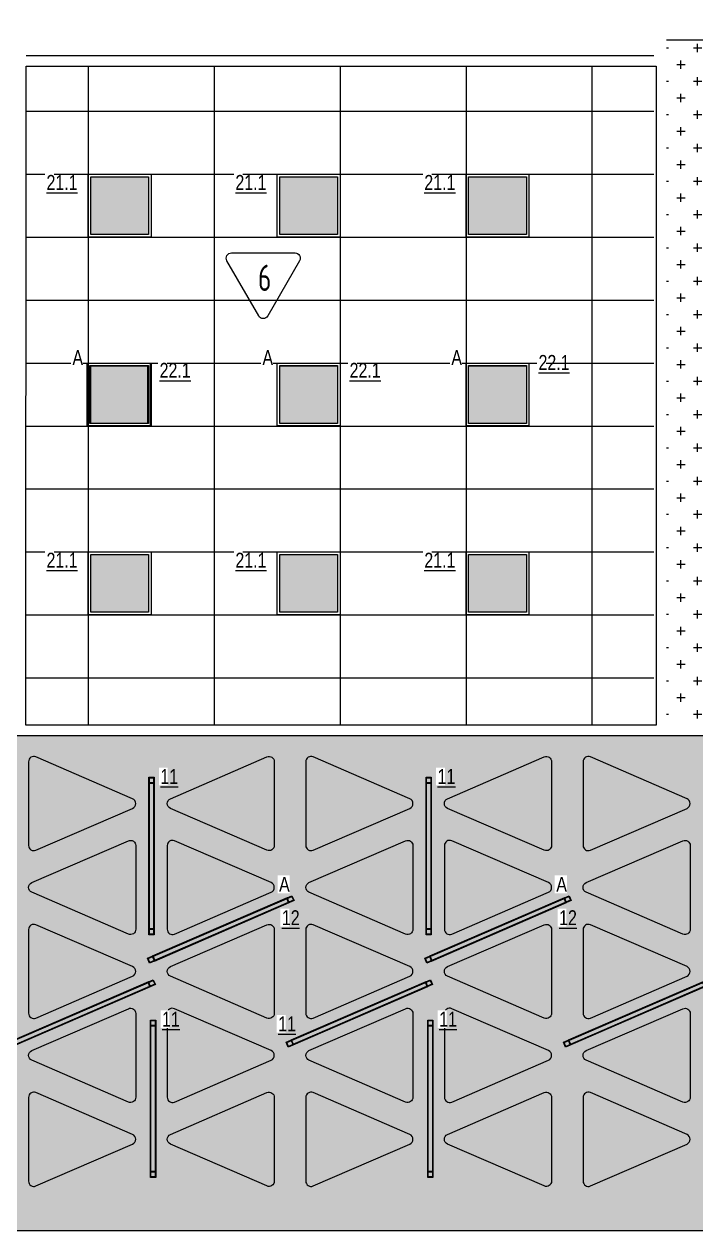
# Model space of a CAD drawing. Header units: millimetres. Extents: x -547274 to 397870, y -45599 to 141350.
# Drawn here: x 98742 to 105143, y 115851 to 127351 of the extents above; entities that cross this region are included whole.
import ezdxf

# ---------------------------------------------------------------- set-up
doc = ezdxf.new("R2010")
doc.units = ezdxf.units.MM
for name, color, linetype, lineweight in [('_ЭОМ_ОБЩ_Освещение_текст тип светильника', 172, 'Continuous', 50), ('_ЭОМ_светильник А', 1, 'Continuous', 35), ('_ЭОМ_светильник Р', 4, 'Continuous', 35), ('АР_Потолки_Штриховка', 252, 'Continuous', 0)]:
    doc.layers.add(name, color=color, linetype=linetype, lineweight=lineweight)
for name, color, linetype, lineweight, true_color in [('АР_Потолок_RAL 095 85 40', 7, 'Continuous', 5, 0xddc87a), ('АР_Потолок_RAL 100 70 20', 7, 'Continuous', 5, 0xb3ac85), ('АР_Потолок_Покраска', 7, 'Continuous', 5, 0x007399), ('АР_Потолок_Текстура дерево', 7, 'Continuous', 5, 0xe7bf8e)]:
    doc.layers.add(name, color=color, linetype=linetype, lineweight=lineweight, true_color=true_color)
doc.layers.add('Штриховка в сечении', color=7, linetype='Continuous')
doc.styles.add('ISOCPEUR', font='isocpeur.ttf', dxfattribs={"height": 800})
doc.styles.add('ГОСТ', font='cad.shx', dxfattribs={"width": 0.8})

# ---------------------------------------------------------------- blocks, each defined once
blk = doc.blocks.new('RVE-SLIM-PRIME-595')
at = {"layer": 'Штриховка в сечении', "lineweight": 9, "ltscale": 1000, "true_color": 0xf8f6b0, "transparency": 33554636}
h = blk.add_hatch(color=51, dxfattribs=at)
h.dxf.hatch_style = 1
h.paths.add_polyline_path([(275, 275), (-275, 275), (-275, -275), (275, -275)])
at = {"color": 0, "linetype": 'ByBlock', "lineweight": -2, "ltscale": 40}
for points in [[(300, -300), (-300, -300), (-300, 300), (300, 300)], [(275, -275), (-275, -275), (-275, 275), (275, 275)]]:
    blk.add_lwpolyline(points, close=True, dxfattribs=at)
blk = doc.blocks.new('RVE-PLS5070-1500-P')
at = {"color": 0, "linetype": 'ByBlock', "lineweight": -2, "ltscale": 40}
for points in [[(750, -25), (-750, -25), (-750, 25), (750, 25)], [(745, -20), (-745, -20), (-745, 20), (745, 20)]]:
    blk.add_lwpolyline(points, close=True, dxfattribs=at)
blk = doc.blocks.new('A$C74099537')
at = {"layer": 'АР_Потолки_Штриховка', "color": 18, "lineweight": 18, "ltscale": 100, "true_color": 0x000000}
for points in [[(0, -1450), (0, -50), (50, -50), (50, -1450)], [(5, -1445), (5, -55), (45, -55), (45, -1445)], [(2642, -1450), (2642, -50), (2692, -50), (2692, -1450)], [(2647, -1445), (2647, -55), (2687, -55), (2687, -1445)]]:
    blk.add_lwpolyline(points, close=True, dxfattribs=at)
at = {"layer": '_ЭОМ_светильник Р', "color": 18, "lineweight": 18, "ltscale": 100, "true_color": 0x000000, "rotation": 89.99999999999997}
for p in [(25, -750), (2667, -750)]:
    blk.add_blockref('RVE-PLS5070-1500-P', p, dxfattribs=at)
at = {"layer": '_ЭОМ_ОБЩ_Освещение_текст тип светильника', "color": 18, "lineweight": 18, "ltscale": 40, "true_color": 0x000000, "char_height": 142.2, "width": 55.87, "attachment_point": 1, "style": 'ГОСТ', "bg_fill": 3, "box_fill_scale": 1.1, "bg_fill_color": 256, "bg_fill_transparency": 0}
for insert in [(110, 79), (2751, 79)]:
    blk.add_mtext('{\\L11}', dxfattribs=dict(at, insert=insert))

msp = doc.modelspace()

# ---------------------------------------------------------------- hatches: boundary and pattern name
at = {"layer": 'АР_Потолки_Штриховка', "ltscale": 100, "true_color": 0xf8f6b0}
h = msp.add_hatch(color=51, dxfattribs=at)
h.dxf.hatch_style = 1
h.paths.add_polyline_path([(99377.7, 125345.7), (99927.7, 125345.7), (99927.7, 125895.7), (99377.7, 125895.7)])
h = msp.add_hatch(color=51, dxfattribs=at)
h.dxf.hatch_style = 1
h.paths.add_polyline_path([(101177.7, 125345.7), (101727.7, 125345.7), (101727.7, 125895.7), (101177.7, 125895.7)])
h = msp.add_hatch(color=51, dxfattribs=at)
h.dxf.hatch_style = 1
h.paths.add_polyline_path([(102977.7, 125345.7), (103527.7, 125345.7), (103527.7, 125895.7), (102977.7, 125895.7)])
h = msp.add_hatch(color=51, dxfattribs=at)
h.dxf.hatch_style = 1
h.paths.add_polyline_path([(99377.7, 123545.7), (99927.7, 123545.7), (99927.7, 124095.7), (99377.7, 124095.7)])
h = msp.add_hatch(color=51, dxfattribs=at)
h.dxf.hatch_style = 1
h.paths.add_polyline_path([(101177.7, 123545.7), (101727.7, 123545.7), (101727.7, 124095.7), (101177.7, 124095.7)])
h = msp.add_hatch(color=51, dxfattribs=at)
h.dxf.hatch_style = 1
h.paths.add_polyline_path([(102977.7, 123545.7), (103527.7, 123545.7), (103527.7, 124095.7), (102977.7, 124095.7)])
h = msp.add_hatch(color=51, dxfattribs=at)
h.dxf.hatch_style = 1
h.paths.add_polyline_path([(99377.7, 121745.7), (99927.7, 121745.7), (99927.7, 122295.7), (99377.7, 122295.7)])
h = msp.add_hatch(color=51, dxfattribs=at)
h.dxf.hatch_style = 1
h.paths.add_polyline_path([(101177.7, 121745.7), (101727.7, 121745.7), (101727.7, 122295.7), (101177.7, 122295.7)])
h = msp.add_hatch(color=51, dxfattribs=at)
h.dxf.hatch_style = 1
h.paths.add_polyline_path([(102977.7, 121745.7), (103527.7, 121745.7), (103527.7, 122295.7), (102977.7, 122295.7)])
h = msp.add_hatch(color=51, dxfattribs=at)
h.dxf.hatch_style = 1
h.paths.add_polyline_path([(99935.4, 118728.1), (99935.4, 120118.1), (99975.4, 120118.1), (99975.4, 118728.1)])
h = msp.add_hatch(color=51, dxfattribs=at)
h.dxf.hatch_style = 1
h.paths.add_polyline_path([(102577, 118728.1), (102577, 120118.1), (102617, 120118.1), (102617, 118728.1)])
h = msp.add_hatch(color=51, dxfattribs=at)
h.dxf.hatch_style = 1
h.paths.add_polyline_path([(101245.5, 119017.7), (99970.1, 118465.2), (99986, 118428.5), (101261.4, 118981)])
h = msp.add_hatch(color=51, dxfattribs=at)
h.dxf.hatch_style = 1
h.paths.add_polyline_path([(103887.2, 119017.7), (102611.7, 118465.2), (102627.6, 118428.5), (103903.1, 118981)])
h = msp.add_hatch(color=51, dxfattribs=at)
h.dxf.hatch_style = 1
h.paths.add_polyline_path([(99924.8, 118217.7), (98649.3, 117665.2), (98665.2, 117628.5), (99940.7, 118181)])
h = msp.add_hatch(color=51, dxfattribs=at)
h.dxf.hatch_style = 1
h.paths.add_polyline_path([(102566.4, 118217.7), (101290.9, 117665.2), (101306.8, 117628.5), (102582.3, 118181)])
at = {"layer": 'АР_Потолок_RAL 095 85 40', "transparency": 33554687}
h = msp.add_hatch(color=256, dxfattribs=at)
h.dxf.hatch_style = 1
h.paths.add_polyline_path([(101096, 119077.3, 0.6566108), (101096, 119169), (100175.2, 119567.9, 0.5396909), (100105.4, 119522), (100105.4, 118724.3, 0.5396909), (100175.2, 118678.4)])
h = msp.add_hatch(color=256, dxfattribs=at)
h.dxf.hatch_style = 1
h.paths.add_polyline_path([(103737.6, 119077.3, 0.6566108), (103737.6, 119169), (102816.9, 119567.9, 0.5396909), (102747, 119522), (102747, 118724.3, 0.5396909), (102816.9, 118678.4)])
h = msp.add_hatch(color=256, dxfattribs=at)
h.dxf.hatch_style = 1
h.paths.add_polyline_path([(98854.5, 118767.9, 0.5396909), (98784.6, 118722), (98784.6, 117924.3, 0.5396909), (98854.5, 117878.4), (99775.2, 118277.3, 0.6566108), (99775.2, 118369)])
h = msp.add_hatch(color=256, dxfattribs=at)
h.dxf.hatch_style = 1
h.paths.add_polyline_path([(101496.1, 118767.9, 0.5396909), (101426.3, 118722), (101426.3, 117924.3, 0.5396909), (101496.1, 117878.4), (102416.9, 118277.3, 0.6566108), (102416.9, 118369)])
h = msp.add_hatch(color=256, dxfattribs=at)
h.dxf.hatch_style = 1
h.paths.add_polyline_path([(104137.8, 118767.9, 0.5396909), (104067.9, 118722), (104067.9, 117924.3, 0.5396909), (104137.8, 117878.4), (105058.5, 118277.3, 0.6566108), (105058.5, 118369)])
h = msp.add_hatch(color=256, dxfattribs=at)
h.dxf.hatch_style = 1
h.paths.add_polyline_path([(101056.2, 116278.4, 0.5396909), (101126.1, 116324.3), (101126.1, 117122, 0.5396909), (101056.2, 117167.9), (100135.5, 116769, 0.6566108), (100135.5, 116677.3)])
h = msp.add_hatch(color=256, dxfattribs=at)
h.dxf.hatch_style = 1
h.paths.add_polyline_path([(103697.9, 116278.4, 0.5396909), (103767.8, 116324.3), (103767.8, 117122, 0.5396909), (103697.9, 117167.9), (102777.1, 116769, 0.6566108), (102777.1, 116677.3)])
at = {"layer": 'АР_Потолок_RAL 100 70 20', "transparency": 33554687}
h = msp.add_hatch(color=256, dxfattribs=at)
h.dxf.hatch_style = 1
h.paths.add_polyline_path([(98854.5, 120367.9, 0.5396909), (98784.6, 120322), (98784.6, 119524.3, 0.5396909), (98854.5, 119478.4), (99775.2, 119877.3, 0.6566108), (99775.2, 119969)])
h = msp.add_hatch(color=256, dxfattribs=at)
h.dxf.hatch_style = 1
h.paths.add_polyline_path([(101496.1, 120367.9, 0.5396909), (101426.3, 120322), (101426.3, 119524.3, 0.5396909), (101496.1, 119478.4), (102416.9, 119877.3, 0.6566108), (102416.9, 119969)])
h = msp.add_hatch(color=256, dxfattribs=at)
h.dxf.hatch_style = 1
h.paths.add_polyline_path([(104137.8, 120367.9, 0.5396909), (104067.9, 120322), (104067.9, 119524.3, 0.5396909), (104137.8, 119478.4), (105058.5, 119877.3, 0.6566108), (105058.5, 119969)])
h = msp.add_hatch(color=256, dxfattribs=at)
h.dxf.hatch_style = 1
h.paths.add_polyline_path([(101056.2, 117878.4, 0.5396909), (101126.1, 117924.3), (101126.1, 118722, 0.5396909), (101056.2, 118767.9), (100135.5, 118369, 0.6566108), (100135.5, 118277.3)])
h = msp.add_hatch(color=256, dxfattribs=at)
h.dxf.hatch_style = 1
h.paths.add_polyline_path([(103697.9, 117878.4, 0.5396909), (103767.8, 117924.3), (103767.8, 118722, 0.5396909), (103697.9, 118767.9), (102777.1, 118369, 0.6566108), (102777.1, 118277.3)])
h = msp.add_hatch(color=256, dxfattribs=at)
h.dxf.hatch_style = 1
h.paths.add_polyline_path([(98814.7, 117569, 0.6566108), (98814.7, 117477.3), (99735.5, 117078.4, 0.5396909), (99805.4, 117124.3), (99805.4, 117922, 0.5396909), (99735.5, 117967.9)])
h = msp.add_hatch(color=256, dxfattribs=at)
h.dxf.hatch_style = 1
h.paths.add_polyline_path([(101456.4, 117569, 0.6566108), (101456.4, 117477.3), (102377.1, 117078.4, 0.5396909), (102447, 117124.3), (102447, 117922, 0.5396909), (102377.1, 117967.9)])
h = msp.add_hatch(color=256, dxfattribs=at)
h.dxf.hatch_style = 1
h.paths.add_polyline_path([(104098, 117569, 0.6566108), (104098, 117477.3), (105018.8, 117078.4, 0.5396909), (105088.6, 117124.3), (105088.6, 117922, 0.5396909), (105018.8, 117967.9)])
at = {"layer": 'АР_Потолок_Покраска'}
h = msp.add_hatch(dxfattribs=at)
h.set_pattern_fill('CROSS', color=256, scale=25)
h.set_pattern_definition([(0, (144810.5, -2950.01), (158.75, 158.75), [79.375, -238.125]), (90, (144850.18, -2989.7), (-158.75, 158.75), [79.375, -238.125])])
h.paths.add_polyline_path([(87442.4, 118400.7), (87442.4, 118800.7), (87842.4, 118800.7), (87842.4, 118400.7)], flags=16)
h.paths.add_polyline_path([(81977.4, 126052.2), (84197.4, 126052.2), (84197.4, 127350.7), (86972.4, 127350.7), (86972.4, 120570.7), (104743, 120570.7), (104743, 120570.8), (111392.4, 120570.7), (111392.4, 116969.3), (110672.9, 116969.3), (110672.9, 115850.7), (106772.4, 115850.7), (106772.4, 115850.7), (104522.4, 115850.7), (100772.4, 115850.7), (100767.4, 115850.7), (98517.4, 115850.7), (98522.4, 115850.7), (94772.4, 115850.7), (94767.4, 115850.7), (92517.4, 115850.7), (92522.4, 115850.7), (88772.4, 115850.7), (86522.4, 115850.7), (86522.4, 115850.7), (82772.4, 115850.7), (81977.4, 115850.7)])
h = msp.add_hatch(dxfattribs=at)
h.set_pattern_fill('CROSS', color=256, scale=25)
h.set_pattern_definition([(0, (-92048.89, 134426.52), (158.75, 158.75), [79.375, -238.125]), (90, (-92009.2, 134386.84), (-158.75, 158.75), [79.375, -238.125])])
h.paths.add_polyline_path([(104863, 127200.7), (106767.4, 127200), (106767.4, 127350.7), (110517.4, 127350.7), (110517.4, 127200), (111392.4, 127200.7), (111392.4, 120670.7), (104863, 120670.7)])
at = {"layer": 'АР_Потолок_Текстура дерево', "transparency": 33554687}
h = msp.add_hatch(color=256, dxfattribs=at)
h.dxf.hatch_style = 1
h.paths.add_polyline_path([(101056.2, 119478.4, 0.5396909), (101126.1, 119524.3), (101126.1, 120322, 0.5396909), (101056.2, 120367.9), (100135.5, 119969, 0.6566108), (100135.5, 119877.3)])
h = msp.add_hatch(color=256, dxfattribs=at)
h.dxf.hatch_style = 1
h.paths.add_polyline_path([(103697.9, 119478.4, 0.5396909), (103767.8, 119524.3), (103767.8, 120322, 0.5396909), (103697.9, 120367.9), (102777.1, 119969, 0.6566108), (102777.1, 119877.3)])
h = msp.add_hatch(color=256, dxfattribs=at)
h.dxf.hatch_style = 1
h.paths.add_polyline_path([(99805.4, 119522, 0.5396909), (99735.5, 119567.9), (98814.7, 119169, 0.6566108), (98814.7, 119077.3), (99735.5, 118678.4, 0.5396909), (99805.4, 118724.3)])
h = msp.add_hatch(color=256, dxfattribs=at)
h.dxf.hatch_style = 1
h.paths.add_polyline_path([(102447, 119522, 0.5396909), (102377.1, 119567.9), (101456.4, 119169, 0.6566108), (101456.4, 119077.3), (102377.1, 118678.4, 0.5396909), (102447, 118724.3)])
h = msp.add_hatch(color=256, dxfattribs=at)
h.dxf.hatch_style = 1
h.paths.add_polyline_path([(105088.6, 119522, 0.5396909), (105018.8, 119567.9), (104098, 119169, 0.6566108), (104098, 119077.3), (105018.8, 118678.4, 0.5396909), (105088.6, 118724.3)])
h = msp.add_hatch(color=256, dxfattribs=at)
h.dxf.hatch_style = 1
h.paths.add_polyline_path([(100105.4, 117124.3, 0.5396909), (100175.2, 117078.4), (101096, 117477.3, 0.6566108), (101096, 117569), (100175.2, 117967.9, 0.5396909), (100105.4, 117922)])
h = msp.add_hatch(color=256, dxfattribs=at)
h.dxf.hatch_style = 1
h.paths.add_polyline_path([(102747, 117124.3, 0.5396909), (102816.9, 117078.4), (103737.6, 117477.3, 0.6566108), (103737.6, 117569), (102816.9, 117967.9, 0.5396909), (102747, 117922)])
h = msp.add_hatch(color=256, dxfattribs=at)
h.dxf.hatch_style = 1
h.paths.add_polyline_path([(99775.2, 116677.3, 0.6566108), (99775.2, 116769), (98854.5, 117167.9, 0.5396909), (98784.6, 117122), (98784.6, 116324.3, 0.5396909), (98854.5, 116278.4)])
h = msp.add_hatch(color=256, dxfattribs=at)
h.dxf.hatch_style = 1
h.paths.add_polyline_path([(102416.9, 116677.3, 0.6566108), (102416.9, 116769), (101496.1, 117167.9, 0.5396909), (101426.3, 117122), (101426.3, 116324.3, 0.5396909), (101496.1, 116278.4)])
h = msp.add_hatch(color=256, dxfattribs=at)
h.dxf.hatch_style = 1
h.paths.add_polyline_path([(105058.5, 116677.3, 0.6566108), (105058.5, 116769), (104137.8, 117167.9, 0.5396909), (104067.9, 117122), (104067.9, 116324.3, 0.5396909), (104137.8, 116278.4)])

# ---------------------------------------------------------------- linework, layer by layer
for points in [[(81977.4, 126052.2), (84197.4, 126052.2), (84197.4, 127350.7), (86972.4, 127350.7), (86972.4, 120570.7), (104743, 120570.7), (104743, 120570.8), (111392.4, 120570.7), (111392.4, 116969.3), (110672.9, 116969.3), (110672.9, 115850.7), (81977.4, 115850.7)], [(98762.4, 126950.7), (104763, 126950.7), (104763, 120670.7), (98758.9, 120670.7)]]:
    msp.add_lwpolyline(points, close=True)
for points in [[(104863, 127200.7), (106767.4, 127200), (106767.4, 127350.7), (110517.4, 127350.7), (110517.4, 127200), (111392.4, 127200.7)], [(98762.4, 127052.3), (104743, 127050.7)], [(99352.7, 126950.7), (99352.7, 120670.7)], [(100552.7, 126950.7), (100552.7, 120670.7)], [(101752.7, 126950.7), (101752.7, 120670.7)], [(102952.7, 126950.7), (102952.7, 120670.7)], [(104152.7, 126950.7), (104152.7, 120670.7)], [(98762.4, 126520.7), (104743, 126520.7)], [(98762.4, 125920.7), (104743, 125920.7)], [(98762.4, 125320.7), (104743, 125320.7)], [(98762.4, 124720.7), (104743, 124720.7)], [(98762.4, 124120.7), (104743, 124120.7)], [(98762.4, 123520.7), (104743, 123520.7)], [(98762.4, 122920.7), (104743, 122920.7)], [(98762.4, 122320.7), (104743, 122320.7)], [(98762.4, 121720.7), (104743, 121720.7)], [(98762.4, 121120.7), (104743, 121120.7)]]:
    msp.add_lwpolyline(points)
msp.add_lwpolyline([(100717.2, 125170), (101323.5, 125170, -0.5773495), (101366.8, 125095), (101063.6, 124570, -0.5773541), (100977, 124570), (100673.9, 125095, -0.5773491), (100717.2, 125170, -0.0000017)], format="xyb")
at = {"layer": 'АР_Потолки_Штриховка', "color": 18, "lineweight": 18, "ltscale": 100, "true_color": 0x000000}
for points in [[(99952.7, 125321.1), (99352.7, 125321.1), (99352.7, 125921.1), (99952.7, 125921.1)], [(99927.7, 125346.1), (99377.7, 125346.1), (99377.7, 125896.1), (99927.7, 125896.1)], [(101752.7, 125321.1), (101152.7, 125321.1), (101152.7, 125921.1), (101752.7, 125921.1)], [(101727.7, 125346.1), (101177.7, 125346.1), (101177.7, 125896.1), (101727.7, 125896.1)], [(103552.7, 125321.1), (102952.7, 125321.1), (102952.7, 125921.1), (103552.7, 125921.1)], [(103527.7, 125346.1), (102977.7, 125346.1), (102977.7, 125896.1), (103527.7, 125896.1)], [(99952.7, 123521.1), (99352.7, 123521.1), (99352.7, 124121.1), (99952.7, 124121.1)], [(99927.7, 123546.1), (99377.7, 123546.1), (99377.7, 124096.1), (99927.7, 124096.1)], [(101752.7, 123521.1), (101152.7, 123521.1), (101152.7, 124121.1), (101752.7, 124121.1)], [(101727.7, 123546.1), (101177.7, 123546.1), (101177.7, 124096.1), (101727.7, 124096.1)], [(103552.7, 123521.1), (102952.7, 123521.1), (102952.7, 124121.1), (103552.7, 124121.1)], [(103527.7, 123546.1), (102977.7, 123546.1), (102977.7, 124096.1), (103527.7, 124096.1)], [(99952.7, 121721.1), (99352.7, 121721.1), (99352.7, 122321.1), (99952.7, 122321.1)], [(99927.7, 121746.1), (99377.7, 121746.1), (99377.7, 122296.1), (99927.7, 122296.1)], [(101752.7, 121721.1), (101152.7, 121721.1), (101152.7, 122321.1), (101752.7, 122321.1)], [(101727.7, 121746.1), (101177.7, 121746.1), (101177.7, 122296.1), (101727.7, 122296.1)], [(103552.7, 121721.1), (102952.7, 121721.1), (102952.7, 122321.1), (103552.7, 122321.1)], [(103527.7, 121746.1), (102977.7, 121746.1), (102977.7, 122296.1), (103527.7, 122296.1)], [(99930.4, 118723.1), (99930.4, 120123.1), (99980.4, 120123.1), (99980.4, 118723.1)], [(99935.4, 118728.1), (99935.4, 120118.1), (99975.4, 120118.1), (99975.4, 118728.1)], [(102572, 118723.1), (102572, 120123.1), (102622, 120123.1), (102622, 118723.1)], [(102577, 118728.1), (102577, 120118.1), (102617, 120118.1), (102617, 118728.1)], [(101248.1, 119024.3), (99963.5, 118467.8), (99983.4, 118422), (101268, 118978.4)], [(101245.5, 119017.7), (99970.1, 118465.2), (99986, 118428.5), (101261.4, 118981)], [(103889.8, 119024.3), (102605.1, 118467.8), (102625, 118422), (103909.7, 118978.4)], [(103887.2, 119017.7), (102611.7, 118465.2), (102627.6, 118428.5), (103903.1, 118981)], [(99927.4, 118224.3), (98642.7, 117667.8), (98662.6, 117622), (99947.3, 118178.4)], [(102569, 118224.3), (101284.4, 117667.8), (101304.2, 117622), (102588.9, 118178.4)], [(105210.7, 118224.3), (103926, 117667.8), (103945.9, 117622), (105230.5, 118178.4)], [(99924.8, 118217.7), (98649.3, 117665.2), (98665.2, 117628.5), (99940.7, 118181)], [(102566.4, 118217.7), (101290.9, 117665.2), (101306.8, 117628.5), (102582.3, 118181)], [(105208.1, 118217.7), (103932.6, 117665.2), (103948.5, 117628.5), (105224, 118181)]]:
    msp.add_lwpolyline(points, close=True, dxfattribs=at)
at = {"layer": 'АР_Потолки_Штриховка', "color": 18, "ltscale": 100, "true_color": 0x000000}
for points in [[(99952.7, 125320.7), (99352.7, 125320.7), (99352.7, 125920.7), (99952.7, 125920.7)], [(99927.7, 125345.7), (99377.7, 125345.7), (99377.7, 125895.7), (99927.7, 125895.7)], [(101752.7, 125320.7), (101152.7, 125320.7), (101152.7, 125920.7), (101752.7, 125920.7)], [(101727.7, 125345.7), (101177.7, 125345.7), (101177.7, 125895.7), (101727.7, 125895.7)], [(103552.7, 125320.7), (102952.7, 125320.7), (102952.7, 125920.7), (103552.7, 125920.7)], [(103527.7, 125345.7), (102977.7, 125345.7), (102977.7, 125895.7), (103527.7, 125895.7)], [(99952.7, 123520.7), (99352.7, 123520.7), (99352.7, 124120.7), (99952.7, 124120.7)], [(99927.7, 123545.7), (99377.7, 123545.7), (99377.7, 124095.7), (99927.7, 124095.7)], [(101752.7, 123520.7), (101152.7, 123520.7), (101152.7, 124120.7), (101752.7, 124120.7)], [(101727.7, 123545.7), (101177.7, 123545.7), (101177.7, 124095.7), (101727.7, 124095.7)], [(103552.7, 123520.7), (102952.7, 123520.7), (102952.7, 124120.7), (103552.7, 124120.7)], [(103527.7, 123545.7), (102977.7, 123545.7), (102977.7, 124095.7), (103527.7, 124095.7)], [(99952.7, 121720.7), (99352.7, 121720.7), (99352.7, 122320.7), (99952.7, 122320.7)], [(99927.7, 121745.7), (99377.7, 121745.7), (99377.7, 122295.7), (99927.7, 122295.7)], [(101752.7, 121720.7), (101152.7, 121720.7), (101152.7, 122320.7), (101752.7, 122320.7)], [(101727.7, 121745.7), (101177.7, 121745.7), (101177.7, 122295.7), (101727.7, 122295.7)], [(103552.7, 121720.7), (102952.7, 121720.7), (102952.7, 122320.7), (103552.7, 122320.7)], [(103527.7, 121745.7), (102977.7, 121745.7), (102977.7, 122295.7), (103527.7, 122295.7)], [(99930.4, 118723.1), (99930.4, 120123.1), (99980.4, 120123.1), (99980.4, 118723.1)], [(99935.4, 118728.1), (99935.4, 120118.1), (99975.4, 120118.1), (99975.4, 118728.1)], [(102572, 118723.1), (102572, 120123.1), (102622, 120123.1), (102622, 118723.1)], [(102577, 118728.1), (102577, 120118.1), (102617, 120118.1), (102617, 118728.1)], [(101248.1, 119024.3), (99963.5, 118467.8), (99983.4, 118422), (101268, 118978.4)], [(101245.5, 119017.7), (99970.1, 118465.2), (99986, 118428.5), (101261.4, 118981)], [(103889.8, 119024.3), (102605.1, 118467.8), (102625, 118422), (103909.7, 118978.4)], [(103887.2, 119017.7), (102611.7, 118465.2), (102627.6, 118428.5), (103903.1, 118981)], [(99927.4, 118224.3), (98642.7, 117667.8), (98662.6, 117622), (99947.3, 118178.4)], [(102569, 118224.3), (101284.4, 117667.8), (101304.2, 117622), (102588.9, 118178.4)], [(99924.8, 118217.7), (98649.3, 117665.2), (98665.2, 117628.5), (99940.7, 118181)], [(102566.4, 118217.7), (101290.9, 117665.2), (101306.8, 117628.5), (102582.3, 118181)]]:
    msp.add_lwpolyline(points, close=True, dxfattribs=at)
for points in [[(98854.5, 120367.9, 0.5396909), (98784.6, 120322), (98784.6, 119524.3, 0.5396909), (98854.5, 119478.4), (99775.2, 119877.3, 0.6566108), (99775.2, 119969), (98854.5, 120367.9)], [(101056.2, 120367.9, -0.5396909), (101126.1, 120322), (101126.1, 119524.3, -0.5396909), (101056.2, 119478.4), (100135.5, 119877.3, -0.6566108), (100135.5, 119969), (101056.2, 120367.9)], [(101496.1, 120367.9, 0.5396909), (101426.3, 120322), (101426.3, 119524.3, 0.5396909), (101496.1, 119478.4), (102416.9, 119877.3, 0.6566108), (102416.9, 119969), (101496.1, 120367.9)], [(103697.9, 120367.9, -0.5396909), (103767.8, 120322), (103767.8, 119524.3, -0.5396909), (103697.9, 119478.4), (102777.1, 119877.3, -0.6566108), (102777.1, 119969), (103697.9, 120367.9)], [(99735.5, 119567.9, -0.5396909), (99805.4, 119522), (99805.4, 118724.3, -0.5396909), (99735.5, 118678.4), (98814.7, 119077.3, -0.6566108), (98814.7, 119169), (99735.5, 119567.9)], [(100175.2, 119567.9, 0.5396909), (100105.4, 119522), (100105.4, 118724.3, 0.5396909), (100175.2, 118678.4), (101096, 119077.3, 0.6566108), (101096, 119169), (100175.2, 119567.9)], [(102377.1, 119567.9, -0.5396909), (102447, 119522), (102447, 118724.3, -0.5396909), (102377.1, 118678.4), (101456.4, 119077.3, -0.6566108), (101456.4, 119169), (102377.1, 119567.9)], [(102816.9, 119567.9, 0.5396909), (102747, 119522), (102747, 118724.3, 0.5396909), (102816.9, 118678.4), (103737.6, 119077.3, 0.6566108), (103737.6, 119169), (102816.9, 119567.9)], [(98854.5, 118767.9, 0.5396909), (98784.6, 118722), (98784.6, 117924.3, 0.5396909), (98854.5, 117878.4), (99775.2, 118277.3, 0.6566108), (99775.2, 118369), (98854.5, 118767.9)], [(101056.2, 118767.9, -0.5396909), (101126.1, 118722), (101126.1, 117924.3, -0.5396909), (101056.2, 117878.4), (100135.5, 118277.3, -0.6566108), (100135.5, 118369), (101056.2, 118767.9)], [(101496.1, 118767.9, 0.5396909), (101426.3, 118722), (101426.3, 117924.3, 0.5396909), (101496.1, 117878.4), (102416.9, 118277.3, 0.6566108), (102416.9, 118369), (101496.1, 118767.9)], [(103697.9, 118767.9, -0.5396909), (103767.8, 118722), (103767.8, 117924.3, -0.5396909), (103697.9, 117878.4), (102777.1, 118277.3, -0.6566108), (102777.1, 118369), (103697.9, 118767.9)], [(99735.5, 117967.9, -0.5396909), (99805.4, 117922), (99805.4, 117124.3, -0.5396909), (99735.5, 117078.4), (98814.7, 117477.3, -0.6566108), (98814.7, 117569), (99735.5, 117967.9)], [(100175.2, 117967.9, 0.5396909), (100105.4, 117922), (100105.4, 117124.3, 0.5396909), (100175.2, 117078.4), (101096, 117477.3, 0.6566108), (101096, 117569), (100175.2, 117967.9)], [(102377.1, 117967.9, -0.5396909), (102447, 117922), (102447, 117124.3, -0.5396909), (102377.1, 117078.4), (101456.4, 117477.3, -0.6566108), (101456.4, 117569), (102377.1, 117967.9)], [(102816.9, 117967.9, 0.5396909), (102747, 117922), (102747, 117124.3, 0.5396909), (102816.9, 117078.4), (103737.6, 117477.3, 0.6566108), (103737.6, 117569), (102816.9, 117967.9)], [(98854.5, 117167.9, 0.5396909), (98784.6, 117122), (98784.6, 116324.3, 0.5396909), (98854.5, 116278.4), (99775.2, 116677.3, 0.6566108), (99775.2, 116769), (98854.5, 117167.9)], [(101056.2, 117167.9, -0.5396909), (101126.1, 117122), (101126.1, 116324.3, -0.5396909), (101056.2, 116278.4), (100135.5, 116677.3, -0.6566108), (100135.5, 116769), (101056.2, 117167.9)], [(101496.1, 117167.9, 0.5396909), (101426.3, 117122), (101426.3, 116324.3, 0.5396909), (101496.1, 116278.4), (102416.9, 116677.3, 0.6566108), (102416.9, 116769), (101496.1, 117167.9)], [(103697.9, 117167.9, -0.5396909), (103767.8, 117122), (103767.8, 116324.3, -0.5396909), (103697.9, 116278.4), (102777.1, 116677.3, -0.6566108), (102777.1, 116769), (103697.9, 117167.9)]]:
    msp.add_lwpolyline(points, format="xyb", dxfattribs=at)
at = {"layer": 'АР_Потолки_Штриховка', "color": 18, "lineweight": 18, "ltscale": 100, "true_color": 0x000000}
for points in [[(98854.5, 120367.9, 0.5396909), (98784.6, 120322), (98784.6, 119524.3, 0.5396909), (98854.5, 119478.4), (99775.2, 119877.3, 0.6566108), (99775.2, 119969), (98854.5, 120367.9)], [(101056.2, 120367.9, -0.5396909), (101126.1, 120322), (101126.1, 119524.3, -0.5396909), (101056.2, 119478.4), (100135.5, 119877.3, -0.6566108), (100135.5, 119969), (101056.2, 120367.9)], [(101496.1, 120367.9, 0.5396909), (101426.3, 120322), (101426.3, 119524.3, 0.5396909), (101496.1, 119478.4), (102416.9, 119877.3, 0.6566108), (102416.9, 119969), (101496.1, 120367.9)], [(103697.9, 120367.9, -0.5396909), (103767.8, 120322), (103767.8, 119524.3, -0.5396909), (103697.9, 119478.4), (102777.1, 119877.3, -0.6566108), (102777.1, 119969), (103697.9, 120367.9)], [(104137.8, 120367.9, 0.5396909), (104067.9, 120322), (104067.9, 119524.3, 0.5396909), (104137.8, 119478.4), (105058.5, 119877.3, 0.6566108), (105058.5, 119969), (104137.8, 120367.9)], [(99735.5, 119567.9, -0.5396909), (99805.4, 119522), (99805.4, 118724.3, -0.5396909), (99735.5, 118678.4), (98814.7, 119077.3, -0.6566108), (98814.7, 119169), (99735.5, 119567.9)], [(100175.2, 119567.9, 0.5396909), (100105.4, 119522), (100105.4, 118724.3, 0.5396909), (100175.2, 118678.4), (101096, 119077.3, 0.6566108), (101096, 119169), (100175.2, 119567.9)], [(102377.1, 119567.9, -0.5396909), (102447, 119522), (102447, 118724.3, -0.5396909), (102377.1, 118678.4), (101456.4, 119077.3, -0.6566108), (101456.4, 119169), (102377.1, 119567.9)], [(102816.9, 119567.9, 0.5396909), (102747, 119522), (102747, 118724.3, 0.5396909), (102816.9, 118678.4), (103737.6, 119077.3, 0.6566108), (103737.6, 119169), (102816.9, 119567.9)], [(105018.8, 119567.9, -0.5396909), (105088.6, 119522), (105088.6, 118724.3, -0.5396909), (105018.8, 118678.4), (104098, 119077.3, -0.6566108), (104098, 119169), (105018.8, 119567.9)], [(98854.5, 118767.9, 0.5396909), (98784.6, 118722), (98784.6, 117924.3, 0.5396909), (98854.5, 117878.4), (99775.2, 118277.3, 0.6566108), (99775.2, 118369), (98854.5, 118767.9)], [(101056.2, 118767.9, -0.5396909), (101126.1, 118722), (101126.1, 117924.3, -0.5396909), (101056.2, 117878.4), (100135.5, 118277.3, -0.6566108), (100135.5, 118369), (101056.2, 118767.9)], [(101496.1, 118767.9, 0.5396909), (101426.3, 118722), (101426.3, 117924.3, 0.5396909), (101496.1, 117878.4), (102416.9, 118277.3, 0.6566108), (102416.9, 118369), (101496.1, 118767.9)], [(103697.9, 118767.9, -0.5396909), (103767.8, 118722), (103767.8, 117924.3, -0.5396909), (103697.9, 117878.4), (102777.1, 118277.3, -0.6566108), (102777.1, 118369), (103697.9, 118767.9)], [(104137.8, 118767.9, 0.5396909), (104067.9, 118722), (104067.9, 117924.3, 0.5396909), (104137.8, 117878.4), (105058.5, 118277.3, 0.6566108), (105058.5, 118369), (104137.8, 118767.9)], [(99735.5, 117967.9, -0.5396909), (99805.4, 117922), (99805.4, 117124.3, -0.5396909), (99735.5, 117078.4), (98814.7, 117477.3, -0.6566108), (98814.7, 117569), (99735.5, 117967.9)], [(100175.2, 117967.9, 0.5396909), (100105.4, 117922), (100105.4, 117124.3, 0.5396909), (100175.2, 117078.4), (101096, 117477.3, 0.6566108), (101096, 117569), (100175.2, 117967.9)], [(102377.1, 117967.9, -0.5396909), (102447, 117922), (102447, 117124.3, -0.5396909), (102377.1, 117078.4), (101456.4, 117477.3, -0.6566108), (101456.4, 117569), (102377.1, 117967.9)], [(102816.9, 117967.9, 0.5396909), (102747, 117922), (102747, 117124.3, 0.5396909), (102816.9, 117078.4), (103737.6, 117477.3, 0.6566108), (103737.6, 117569), (102816.9, 117967.9)], [(105018.8, 117967.9, -0.5396909), (105088.6, 117922), (105088.6, 117124.3, -0.5396909), (105018.8, 117078.4), (104098, 117477.3, -0.6566108), (104098, 117569), (105018.8, 117967.9)], [(98854.5, 117167.9, 0.5396909), (98784.6, 117122), (98784.6, 116324.3, 0.5396909), (98854.5, 116278.4), (99775.2, 116677.3, 0.6566108), (99775.2, 116769), (98854.5, 117167.9)], [(101056.2, 117167.9, -0.5396909), (101126.1, 117122), (101126.1, 116324.3, -0.5396909), (101056.2, 116278.4), (100135.5, 116677.3, -0.6566108), (100135.5, 116769), (101056.2, 117167.9)], [(101496.1, 117167.9, 0.5396909), (101426.3, 117122), (101426.3, 116324.3, 0.5396909), (101496.1, 116278.4), (102416.9, 116677.3, 0.6566108), (102416.9, 116769), (101496.1, 117167.9)], [(103697.9, 117167.9, -0.5396909), (103767.8, 117122), (103767.8, 116324.3, -0.5396909), (103697.9, 116278.4), (102777.1, 116677.3, -0.6566108), (102777.1, 116769), (103697.9, 117167.9)], [(104137.8, 117167.9, 0.5396909), (104067.9, 117122), (104067.9, 116324.3, 0.5396909), (104137.8, 116278.4), (105058.5, 116677.3, 0.6566108), (105058.5, 116769), (104137.8, 117167.9)]]:
    msp.add_lwpolyline(points, format="xyb", dxfattribs=at)

# ---------------------------------------------------------------- block references
at = {"layer": '_ЭОМ_светильник А', "color": 18, "lineweight": 18, "ltscale": 100, "true_color": 0x000000}
for p in [(99642.4, 123821.1), (101452.7, 123821.1), (103252.7, 123821.1)]:
    msp.add_blockref('RVE-SLIM-PRIME-595', p, dxfattribs=at)
at = {"layer": '_ЭОМ_светильник А', "color": 18, "lineweight": 18, "ltscale": 100, "true_color": 0x000000, "rotation": 203.4213310063314}
for p in [(100615.7, 118723.1), (103257.4, 118723.1)]:
    msp.add_blockref('RVE-PLS5070-1500-P', p, dxfattribs=at)
at = {"layer": '_ЭОМ_светильник Р', "color": 18, "lineweight": 18, "ltscale": 100, "true_color": 0x000000}
for p in [(99652.7, 125621.1), (101452.7, 125621.1), (103252.7, 125621.1), (99652.7, 122021.1), (101452.7, 122021.1), (103252.7, 122021.1)]:
    msp.add_blockref('RVE-SLIM-PRIME-595', p, dxfattribs=at)
for p, rotation in [((99955.4, 119423.1), 89.99999999999997), ((102597, 119423.1), 89.99999999999997), ((99295, 117923.1), 203.4213310063314), ((101936.6, 117923.1), 203.4213310063314), ((104578.3, 117923.1), 203.4213310063314)]:
    msp.add_blockref('RVE-PLS5070-1500-P', p, dxfattribs=dict(at, rotation=rotation))

# ---------------------------------------------------------------- texts
at = {"insert": (100970.9, 125058), "char_height": 250, "width": 294.334, "attachment_point": 1, "style": 'ISOCPEUR'}
msp.add_mtext('{\\W0.7;6}', dxfattribs=at)

# ---------------------------------------------------------------- next in the draw order: texts
at = {"layer": '_ЭОМ_ОБЩ_Освещение_текст тип светильника', "color": 18, "lineweight": 18, "ltscale": 40, "true_color": 0x000000, "char_height": 142.19, "width": 55.872, "attachment_point": 1, "style": 'ГОСТ', "bg_fill": 3, "box_fill_scale": 1.1, "bg_fill_color": 256, "bg_fill_transparency": 0}
for s, insert in [('{\\L21.1}', (98955.4, 125913.5)), ('{\\L21.1}', (100755.4, 125913.5)), ('{\\L21.1}', (102555.4, 125913.5)), ('{\\L22.1}', (103643.4, 124197.9)), ('{\\L22.1}', (100033.1, 124122.9)), ('{\\L22.1}', (101843.4, 124122.9)), ('{\\L21.1}', (98955.4, 122313.5)), ('{\\L21.1}', (100755.4, 122313.5)), ('{\\L21.1}', (102555.4, 122313.5)), ('{\\L11}', (100040.2, 120252.1)), ('{\\L11}', (102681.8, 120252.1)), ('{\\L12}', (101198.1, 118906.4)), ('{\\L12}', (103839.8, 118906.4)), ('{\\L11}', (101163, 117894.4))]:
    msp.add_mtext(s, dxfattribs=dict(at, insert=insert))
at = {"layer": '_ЭОМ_светильник А', "color": 18, "lineweight": 18, "ltscale": 100, "true_color": 0x000000, "char_height": 142.2, "width": 86.044, "attachment_point": 1, "style": 'ГОСТ', "bg_fill": 3, "box_fill_scale": 1.1, "bg_fill_color": 256, "bg_fill_transparency": 0}
for insert in [(99202.6, 124243.9, 0), (101012.9, 124243.9, 0), (102812.9, 124243.9, 0), (101171.4, 119224.3), (103813, 119224.3)]:
    msp.add_mtext('А', dxfattribs=dict(at, insert=insert))

# ---------------------------------------------------------------- next in the draw order: block references
at = {"color": 18, "lineweight": 30, "true_color": 0x000000}
msp.add_blockref('A$C74099537', (99946, 117860), dxfattribs=at)

doc.saveas('drawing.dxf')
